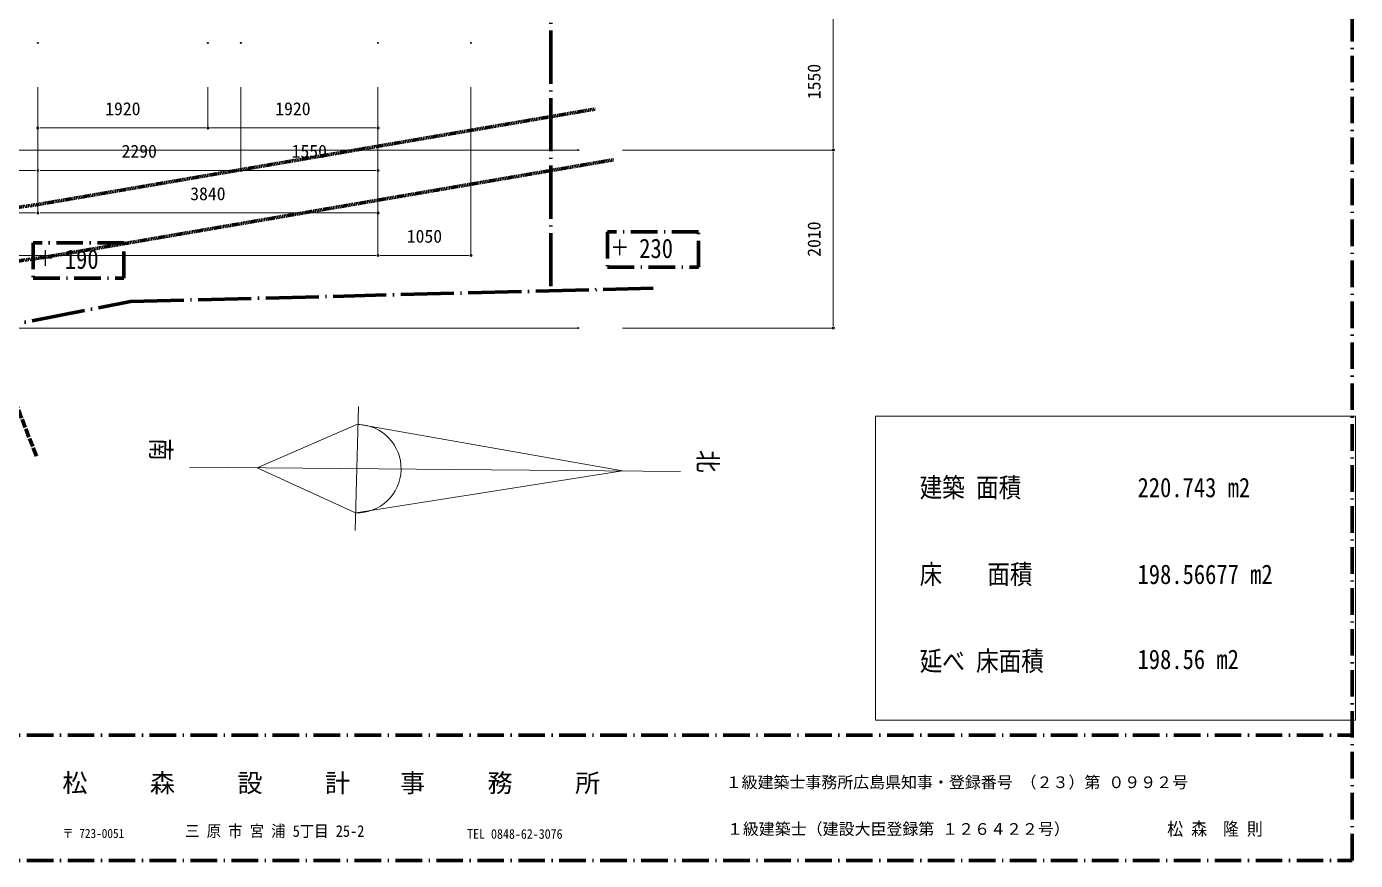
# Model space of a CAD drawing. Units: millimetres at full size. Extents: x -21029 to 20237, y -14043 to 14043.
# Drawn here: x 5234 to 20237, y -14043 to -4626 of the extents above; entities that cross this region are included whole.
import ezdxf
from ezdxf.enums import TextEntityAlignment as Align

# ---------------------------------------------------------------- set-up
doc = ezdxf.new("R2010")
doc.units = ezdxf.units.MM
doc.header["$LTSCALE"] = 50
doc.header["$PDMODE"] = 32
doc.header["$PDSIZE"] = 10
for name, pattern in [('DASHED_DOTTED', [9.25, 6, -1.5, 0.25, -1.5]), ('LONG_DASHED_DOTTED', [15.25, 12, -1.5, 0.25, -1.5]), ('USER1', [2.31, 2, -0.15, 0.01, -0.15]), ('USER13', [0.375, 0.25, -0.125])]:
    doc.linetypes.add(name, pattern=pattern)
for name, color, linetype, lineweight in [('0-2_KIJUN', 1, 'USER1', 80), ('0-8_0', 7, 'Continuous', 25), ('0-9_HARI', 7, 'Continuous', 15), ('0-D_ZATU', 132, 'Continuous', 18), ('0-E_MOJI', 7, 'Continuous', 15), ('1-1_SUNPO', 7, 'Continuous', 15), ('1-6_WAKU', 1, 'DASHED_DOTTED', 80), ('1-7_画層2', 7, 'DASHED_DOTTED', 80), ('1-8_LINE', 1, 'LONG_DASHED_DOTTED', 80)]:
    doc.layers.add(name, color=color, linetype=linetype, lineweight=lineweight)
doc.layers.add('1-2_DEFPOINTS', color=7, linetype='Continuous')
doc.styles.add('ＭＳ ゴシック', font='')
doc.styles.get('ＭＳ ゴシック').set_extended_font_data('MS Gothic')

# ---------------------------------------------------------------- blocks, each defined once
blk = doc.blocks.new('_Dot')
at = {"layer": '0-9_HARI'}
for p, q in [((-0.5, 0), (-1, 0)), ((0.25, 0), (-0.25, 0))]:
    blk.add_line(p, q, dxfattribs=at)
blk.add_circle((0, 0), 0.25, dxfattribs=at)
blk = doc.blocks.new('D19')
at = {"layer": '1-1_SUNPO'}
for p, q in [((29420, 9100), (29420, 7200)), ((11310, 7200), (29370, 7200))]:
    blk.add_line(p, q, dxfattribs=at)
at = {"layer": '1-2_DEFPOINTS'}
for p in [(29420, 9600), (29420, 7200)]:
    blk.add_point(p, dxfattribs=at)
at = {"layer": '1-1_SUNPO', "xscale": 50, "yscale": 50}
blk.add_blockref('_Dot', (29420, 7200), dxfattribs=at)
blk = doc.blocks.new('D20')
at = {"layer": '1-1_SUNPO'}
for p, q in [((29420, 9100), (29420, 7200)), ((30470, 9100), (30470, 7200)), ((29470, 7200), (30420, 7200))]:
    blk.add_line(p, q, dxfattribs=at)
at = {"layer": '1-2_DEFPOINTS'}
for p in [(29420, 9600), (30470, 9600), (30470, 7200)]:
    blk.add_point(p, dxfattribs=at)
at = {"layer": '1-1_SUNPO', "xscale": 50, "yscale": 50, "rotation": 180}
blk.add_blockref('_Dot', (29420, 7200), dxfattribs=at)
at = {"layer": '1-1_SUNPO', "xscale": 50, "yscale": 50}
blk.add_blockref('_Dot', (30470, 7200), dxfattribs=at)
at = {"layer": '1-1_SUNPO', "style": 'ＭＳ ゴシック'}
blk.add_text('1050', height=146.6, dxfattribs=at).set_placement((29745, 7300), align=Align.BOTTOM_LEFT)
blk = doc.blocks.new('D21')
at = {"layer": '1-1_SUNPO'}
for p, q in [((11260, 9100), (11260, 7680)), ((25580, 9100), (25580, 7680)), ((11310, 7680), (25530, 7680))]:
    blk.add_line(p, q, dxfattribs=at)
at = {"layer": '1-2_DEFPOINTS'}
for p in [(11260, 9600), (25580, 9600), (25580, 7680)]:
    blk.add_point(p, dxfattribs=at)
at = {"layer": '1-1_SUNPO', "xscale": 50, "yscale": 50, "rotation": 180}
blk.add_blockref('_Dot', (11260, 7680), dxfattribs=at)
at = {"layer": '1-1_SUNPO', "xscale": 50, "yscale": 50}
blk.add_blockref('_Dot', (25580, 7680), dxfattribs=at)
at = {"layer": '1-1_SUNPO', "style": 'ＭＳ ゴシック'}
blk.add_text('14320', height=146.6, dxfattribs=at).set_placement((18170, 7780), align=Align.BOTTOM_LEFT)
blk = doc.blocks.new('D22')
at = {"layer": '1-1_SUNPO'}
for p, q in [((25580, 9100), (25580, 7680)), ((29420, 9100), (29420, 7680)), ((25630, 7680), (29370, 7680))]:
    blk.add_line(p, q, dxfattribs=at)
at = {"layer": '1-2_DEFPOINTS'}
for p in [(25580, 9600), (29420, 9600), (29420, 7680)]:
    blk.add_point(p, dxfattribs=at)
at = {"layer": '1-1_SUNPO', "xscale": 50, "yscale": 50, "rotation": 180}
blk.add_blockref('_Dot', (25580, 7680), dxfattribs=at)
at = {"layer": '1-1_SUNPO', "xscale": 50, "yscale": 50}
blk.add_blockref('_Dot', (29420, 7680), dxfattribs=at)
at = {"layer": '1-1_SUNPO', "style": 'ＭＳ ゴシック'}
blk.add_text('3840', height=146.6, dxfattribs=at).set_placement((27300, 7780), align=Align.BOTTOM_LEFT)
blk = doc.blocks.new('D25')
at = {"layer": '1-1_SUNPO'}
for p, q in [((24480, 9100), (24480, 8160)), ((25580, 9100), (25580, 8160)), ((24530, 8160), (25530, 8160))]:
    blk.add_line(p, q, dxfattribs=at)
at = {"layer": '1-2_DEFPOINTS'}
for p in [(24480, 9600), (25580, 9600), (25580, 8160)]:
    blk.add_point(p, dxfattribs=at)
at = {"layer": '1-1_SUNPO', "xscale": 50, "yscale": 50, "rotation": 180}
blk.add_blockref('_Dot', (24480, 8160), dxfattribs=at)
at = {"layer": '1-1_SUNPO', "xscale": 50, "yscale": 50}
blk.add_blockref('_Dot', (25580, 8160), dxfattribs=at)
at = {"layer": '1-1_SUNPO', "style": 'ＭＳ ゴシック'}
blk.add_text('1100', height=146.6, dxfattribs=at).set_placement((24830, 8260), align=Align.BOTTOM_LEFT)
blk = doc.blocks.new('D26')
at = {"layer": '1-1_SUNPO'}
for p, q in [((25580, 9100), (25580, 8160)), ((27870, 9100), (27870, 8160)), ((25630, 8160), (27820, 8160))]:
    blk.add_line(p, q, dxfattribs=at)
at = {"layer": '1-2_DEFPOINTS'}
for p in [(25580, 9600), (27870, 9600), (27870, 8160)]:
    blk.add_point(p, dxfattribs=at)
at = {"layer": '1-1_SUNPO', "xscale": 50, "yscale": 50, "rotation": 180}
blk.add_blockref('_Dot', (25580, 8160), dxfattribs=at)
at = {"layer": '1-1_SUNPO', "xscale": 50, "yscale": 50}
blk.add_blockref('_Dot', (27870, 8160), dxfattribs=at)
at = {"layer": '1-1_SUNPO', "style": 'ＭＳ ゴシック'}
blk.add_text('2290', height=146.6, dxfattribs=at).set_placement((26525, 8260), align=Align.BOTTOM_LEFT)
blk = doc.blocks.new('D27')
at = {"layer": '1-1_SUNPO'}
for p, q in [((27870, 9100), (27870, 8160)), ((29420, 9100), (29420, 8160)), ((27920, 8160), (29370, 8160))]:
    blk.add_line(p, q, dxfattribs=at)
at = {"layer": '1-2_DEFPOINTS'}
for p in [(27870, 9600), (29420, 9600), (29420, 8160)]:
    blk.add_point(p, dxfattribs=at)
at = {"layer": '1-1_SUNPO', "xscale": 50, "yscale": 50, "rotation": 180}
blk.add_blockref('_Dot', (27870, 8160), dxfattribs=at)
at = {"layer": '1-1_SUNPO', "xscale": 50, "yscale": 50}
blk.add_blockref('_Dot', (29420, 8160), dxfattribs=at)
at = {"layer": '1-1_SUNPO', "style": 'ＭＳ ゴシック'}
blk.add_text('1550', height=146.6, dxfattribs=at).set_placement((28445, 8260), align=Align.BOTTOM_LEFT)
blk = doc.blocks.new('D37')
at = {"layer": '1-1_SUNPO'}
for p, q in [((25580, 9100), (25580, 8640)), ((27500, 9100), (27500, 8640)), ((25630, 8640), (27450, 8640))]:
    blk.add_line(p, q, dxfattribs=at)
at = {"layer": '1-2_DEFPOINTS'}
for p in [(25580, 9600), (27500, 9600), (27500, 8640)]:
    blk.add_point(p, dxfattribs=at)
at = {"layer": '1-1_SUNPO', "xscale": 50, "yscale": 50, "rotation": 180}
blk.add_blockref('_Dot', (25580, 8640), dxfattribs=at)
at = {"layer": '1-1_SUNPO', "xscale": 50, "yscale": 50}
blk.add_blockref('_Dot', (27500, 8640), dxfattribs=at)
at = {"layer": '1-1_SUNPO', "style": 'ＭＳ ゴシック'}
blk.add_text('1920', height=146.6, dxfattribs=at).set_placement((26340, 8740), align=Align.BOTTOM_LEFT)
blk = doc.blocks.new('D38')
at = {"layer": '1-1_SUNPO'}
for p, q in [((27500, 9100), (27500, 8640)), ((29420, 9100), (29420, 8640)), ((27550, 8640), (29370, 8640))]:
    blk.add_line(p, q, dxfattribs=at)
at = {"layer": '1-2_DEFPOINTS'}
for p in [(27500, 9600), (29420, 9600), (29420, 8640)]:
    blk.add_point(p, dxfattribs=at)
at = {"layer": '1-1_SUNPO', "xscale": 50, "yscale": 50, "rotation": 180}
blk.add_blockref('_Dot', (27500, 8640), dxfattribs=at)
at = {"layer": '1-1_SUNPO', "xscale": 50, "yscale": 50}
blk.add_blockref('_Dot', (29420, 8640), dxfattribs=at)
at = {"layer": '1-1_SUNPO', "style": 'ＭＳ ゴシック'}
blk.add_text('1920', height=146.6, dxfattribs=at).set_placement((28260, 8740), align=Align.BOTTOM_LEFT)
blk = doc.blocks.new('D96')
at = {"layer": '1-1_SUNPO'}
for p, q in [((32180, 8390), (34560, 8390)), ((34560, 6430.3), (34560, 8340)), ((32180, 6380.3), (34560, 6380.3))]:
    blk.add_line(p, q, dxfattribs=at)
at = {"layer": '1-2_DEFPOINTS'}
for p in [(31680, 8390), (34560, 8390), (31680, 6380.3)]:
    blk.add_point(p, dxfattribs=at)
at = {"layer": '1-1_SUNPO', "xscale": 50, "yscale": 50}
for p, rotation in [((34560, 8390), 90), ((34560, 6380.3), 270)]:
    blk.add_blockref('_Dot', p, dxfattribs=dict(at, rotation=rotation))
at = {"layer": '1-1_SUNPO', "style": 'ＭＳ ゴシック'}
blk.add_text('2010', height=146.6, rotation=90, dxfattribs=at).set_placement((34460, 7185.15), align=Align.BOTTOM_LEFT)
blk = doc.blocks.new('D97')
at = {"layer": '1-1_SUNPO'}
for p, q in [((32680, 9940), (34560, 9940)), ((34560, 8440), (34560, 9890)), ((32180, 8390), (34560, 8390))]:
    blk.add_line(p, q, dxfattribs=at)
at = {"layer": '1-2_DEFPOINTS'}
for p in [(32180, 9940), (34560, 9940), (31680, 8390)]:
    blk.add_point(p, dxfattribs=at)
at = {"layer": '1-1_SUNPO', "xscale": 50, "yscale": 50}
for p, rotation in [((34560, 9940), 90), ((34560, 8390), 270)]:
    blk.add_blockref('_Dot', p, dxfattribs=dict(at, rotation=rotation))
at = {"layer": '1-1_SUNPO', "style": 'ＭＳ ゴシック'}
blk.add_text('1550', height=146.6, rotation=90, dxfattribs=at).set_placement((34460, 8965), align=Align.BOTTOM_LEFT)

msp = doc.modelspace()

# ---------------------------------------------------------------- linework, layer by layer
at = {"layer": '0-2_KIJUN'}
msp.add_line((5344.96, -9477.57), (4952.26, -8460.15), dxfattribs=at)
at = {"layer": '0-D_ZATU'}
for p, q in [((8982.31, -8918.37), (8943.18, -10318.08)), ((7839.48, -9608.3), (8971.75, -9116.24)), ((8973.21, -9117.72), (11963.18, -9644.73)), ((7074.7, -9601.55), (12616.84, -9650.51)), ((7839.48, -9608.3), (8948.77, -10118.12)), ((8950.24, -10116.67), (11963.18, -9644.73))]:
    msp.add_line(p, q, dxfattribs=at)
msp.add_arc((8962.74, -9618.23), 500.08, 268.39866, 88.39866, dxfattribs=at)
at = {"layer": '0-E_MOJI', "lineweight": 18}
msp.add_lwpolyline([(14817.33, -12457.31), (20237.33, -12457.31), (20237.33, -9027.31), (14817.33, -9027.31)], close=True, dxfattribs=at)
at = {"layer": '1-1_SUNPO', "color": 254, "lineweight": 18}
for p, q in [((-598.02, -6021.15), (11461.98, -6021.15)), ((-190.45, -8030.85), (11461.98, -8030.85))]:
    msp.add_line(p, q, dxfattribs=at)
at = {"layer": '1-6_WAKU'}
for p, q in [((20200.84, -14042.93), (20200.84, 14042.93)), ((-20200.84, -12628.79), (20200.84, -12628.79)), ((-20200.84, -14042.93), (20200.84, -14042.93)), ((-20200.84, -14042.93), (20200.84, -14042.93))]:
    msp.add_line(p, q, dxfattribs=at)
at = {"layer": '1-7_画層2', "color": 1}
for points in [[(11793.86, -7344.41), (12818.75, -7344.41), (12818.75, -6945.99), (11793.86, -6945.99)], [(5308.96, -7465.97), (6333.85, -7465.97), (6333.85, -7067.55), (5308.96, -7067.55)]]:
    msp.add_lwpolyline(points, close=True, dxfattribs=at)
at = {"layer": '1-8_LINE'}
for p, q in [((11151.98, 1428.85), (11151.98, -7610.27)), ((6409.55, -7730.85), (12309.55, -7580.85)), ((809.55, -8830.85), (6409.55, -7730.85))]:
    msp.add_line(p, q, dxfattribs=at)
at = {"layer": '1-8_LINE', "linetype": 'USER13'}
for p, q in [((5346.66, -6638.02), (11652.68, -5557.55)), ((5439.55, -7230.85), (11859.55, -6130.85)), ((1906.96, -7126.78), (5346.66, -6638.02)), ((-190.45, -8030.85), (5439.55, -7230.85))]:
    msp.add_line(p, q, dxfattribs=at)

# ---------------------------------------------------------------- block references
at = {"layer": '1-1_SUNPO'}
for name in ['D97', 'D19', 'D21', 'D25', 'D22', 'D26', 'D37', 'D38', 'D27', 'D20', 'D96']:
    msp.add_blockref(name, (-20218.02, -14411.15), dxfattribs=at)

# ---------------------------------------------------------------- texts
at = {"layer": '0-8_0', "style": 'ＭＳ ゴシック'}
for s, height, p in [('松     森     設     計    事     務     所', 207.4, (5638.66, -13334.29)), ('１級建築士事務所広島県知事・登録番号 （２３）第 ０９９２号', 132, (13127.01, -13265.61)), ('１級建築士（建設大臣登録第 １２６４２２号）', 132, (13141.66, -13793.4))]:
    msp.add_text(s, height=height, dxfattribs=at).set_placement(p, align=Align.BOTTOM_LEFT)
at = {"layer": '0-8_0', "style": 'ＭＳ ゴシック', "width": 0.9}
for s, height, p in [('三 原 市 宮 浦 5丁目 25-2', 132, (7024.83, -13816.66)), ('松 森  隆 則', 146.6, (18112.69, -13804.12)), ('〒 723-0051', 103.7, (5638.42, -13821.1)), ('TEL 0848-62-3076', 110, (10208.56, -13831.73))]:
    msp.add_text(s, height=height, dxfattribs=at).set_placement(p, align=Align.BOTTOM_LEFT)
at = {"layer": '0-E_MOJI', "style": 'ＭＳ ゴシック', "width": 0.85}
for s, p in [('南', (6576.53, -9273.54)), ('北', (12751.96, -9406.68))]:
    msp.add_text(s, height=219.9, rotation=269.517, dxfattribs=at).set_placement(p, align=Align.BOTTOM_LEFT)
for s, p in [('建築 面積', (15317.33, -10007.31)), ('220.743 m2', (17777.33, -10007.31)), ('床    面積', (15317.33, -10987.31)), ('198.56677 m2', (17777.33, -10987.31)), ('延べ 床面積', (15317.33, -11967.31)), ('198.56 m2', (17777.33, -11947.31))]:
    msp.add_text(s, height=219.9, dxfattribs=at).set_placement(p, align=Align.BOTTOM_LEFT)
at = {"layer": '1-7_画層2', "style": 'ＭＳ ゴシック', "width": 0.85}
for s, height, p in [('＋', 183.3, (11824.82, -7267)), ('230', 219.9, (12151.19, -7306.58)), ('＋', 183.3, (5339.92, -7388.56)), ('190', 219.9, (5666.29, -7428.14))]:
    msp.add_text(s, height=height, dxfattribs=at).set_placement(p, align=Align.BOTTOM_LEFT)

doc.saveas('drawing.dxf')
